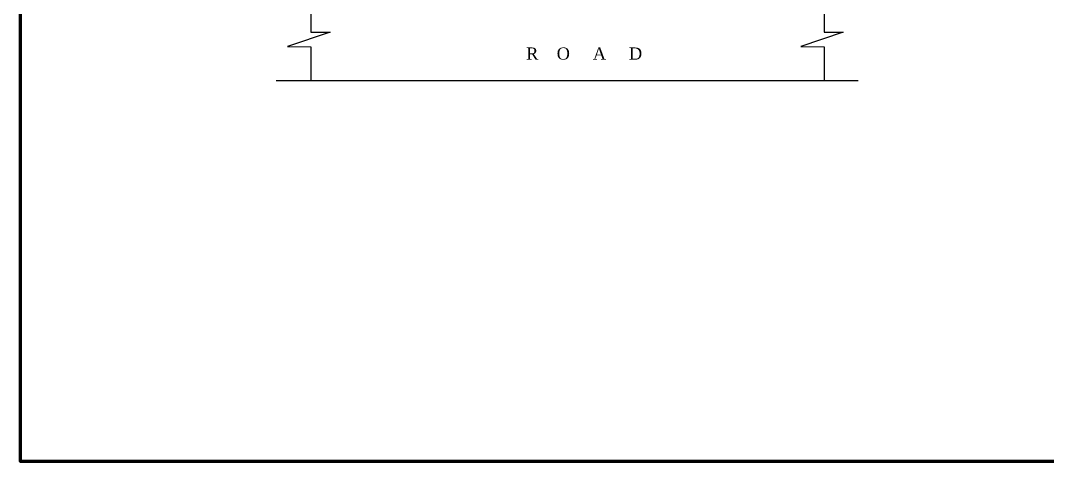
# Model space of a CAD drawing. Header units: inches. Extents: x -19236 to 2549, y 984 to 4513.
# Drawn here: x -3305 to -1781, y 2734 to 3388 of the extents above; entities that cross this region are included whole.
import ezdxf

# ---------------------------------------------------------------- set-up
doc = ezdxf.new("R2010")
doc.units = ezdxf.units.IN
doc.header["$LTSCALE"] = 20
doc.header["$MEASUREMENT"] = 0
doc.layers.add('wall', color=7, linetype='Continuous', lineweight=9, true_color=0x2618ec)
doc.styles.add('RS4', font='sylfaen.ttf', dxfattribs={"height": 12})

msp = doc.modelspace()

# ---------------------------------------------------------------- linework, layer by layer
at = {"color": 5, "lineweight": 211}
msp.add_lwpolyline([(-3305, 4459), (192.5, 4459), (192.5, 2733.5), (-3305, 2733.5)], close=True, dxfattribs=at)
at = {"layer": 'wall', "color": 1, "lineweight": -3, "ltscale": 25}
for p, q in [((-2874.23507, 3419.25853), (-2874.23507, 3370.83655)), ((-2112.35755, 3419.25853), (-2112.35755, 3370.83655)), ((-2845.62393, 3370.83655), (-2908.8266, 3349.56568)), ((-2874.23507, 3370.83655), (-2845.62393, 3370.83655)), ((-2083.74641, 3370.83655), (-2146.94908, 3349.56568)), ((-2112.35755, 3370.83655), (-2083.74641, 3370.83655)), ((-2908.8266, 3349.56568), (-2874.23507, 3348.90096)), ((-2874.23507, 3348.90096), (-2874.23507, 3299.25853)), ((-2146.94908, 3349.56568), (-2112.35755, 3348.90096)), ((-2112.35755, 3348.90096), (-2112.35755, 3299.25853)), ((-2925.49999, 3299.25853), (-2061.86445, 3299.25853))]:
    msp.add_line(p, q, dxfattribs=at)

# ---------------------------------------------------------------- texts
at = {"layer": 'wall', "lineweight": -3, "ltscale": 25, "insert": (-2554.49697, 3348.07742), "char_height": 18, "width": 398.3003601, "attachment_point": 1, "style": 'RS4'}
msp.add_mtext('R    O     A     D', dxfattribs=at)

doc.saveas('drawing.dxf')
